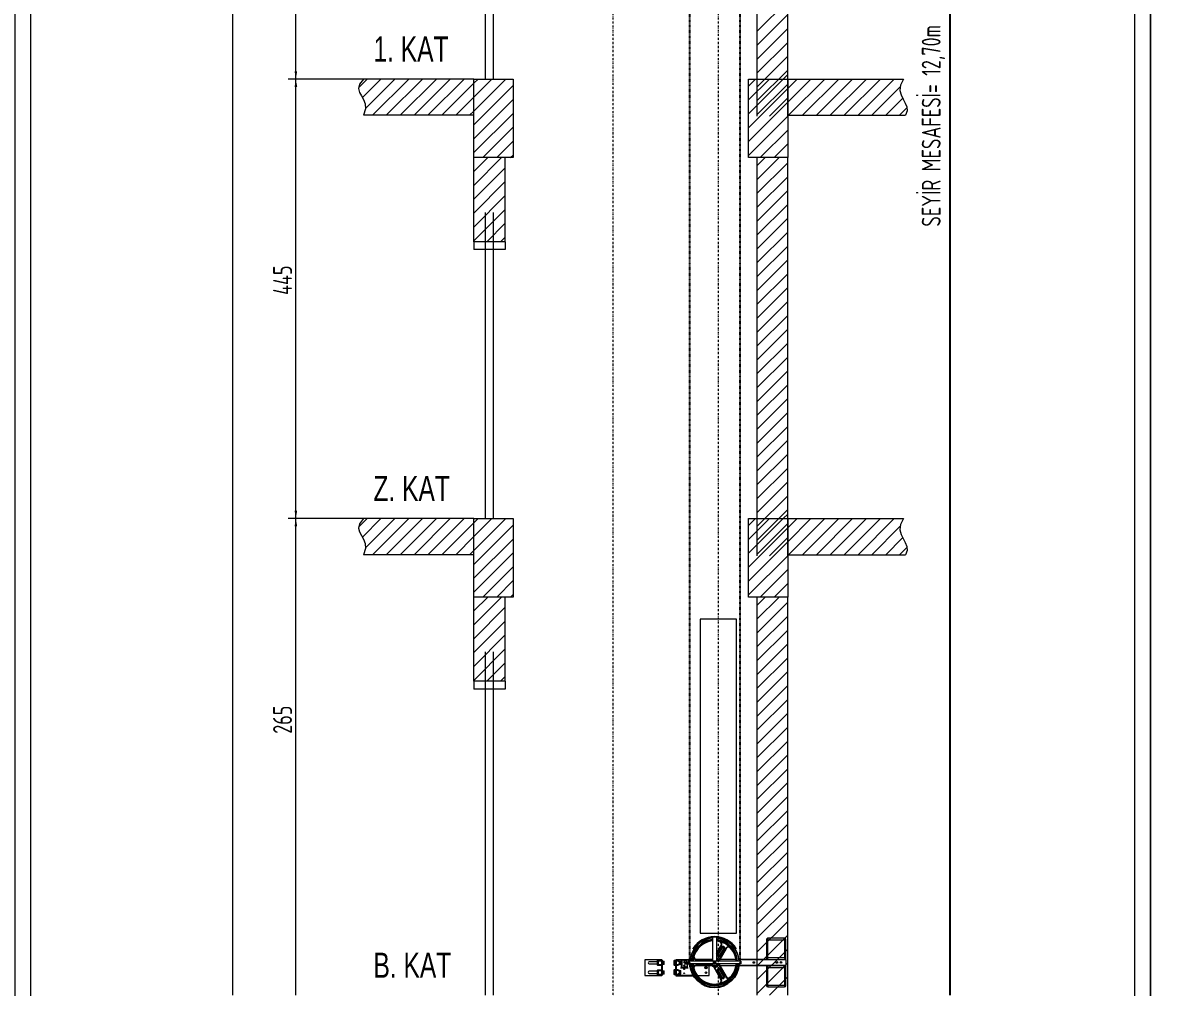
# Model space of a CAD drawing. Extents: x 273215 to 281797, y -454106 to -451256.
# Drawn here: x 279442 to 280166, y -453764 to -453150 of the extents above; entities that cross this region are included whole.
import ezdxf

# ---------------------------------------------------------------- set-up
doc = ezdxf.new("R2010")
doc.units = 0
doc.header["$MEASUREMENT"] = 0
doc.linetypes.add('CENTERX2', pattern=[20.32, 12.7, -2.54, 2.54, -2.54])
doc.linetypes.add('DASHDOT2', pattern=[0.5, 0.25, -0.125, 0, -0.125])
doc.layers.get('0').update_dxf_attribs({"linetype": 'CONTINUOUS'})
for name, color, linetype, lineweight in [('kaçış', 240, 'CONTINUOUS', 35), ('MİMARİKAPPEN', 4, 'CONTINUOUS', 20), ('MİMARİKOLON', 7, 'CONTINUOUS', 50)]:
    doc.layers.add(name, color=color, linetype=linetype, lineweight=lineweight)
for name, color, linetype in [('Kolon', 7, 'CONTINUOUS'), ('YAZI', 7, 'CONTINUOUS'), ('YAZI1', 240, 'CONTINUOUS'), ('ıvır zıvır', 225, 'CONTINUOUS')]:
    doc.layers.add(name, color=color, linetype=linetype)
doc.styles.add('engiasn', font='isocpeur.ttf', dxfattribs={"width": 0.7, "height": 12})
doc.styles.add('STYLE4', font='arial.ttf')

msp = doc.modelspace()

# ---------------------------------------------------------------- linework, layer by layer
at = {"color": 4, "linetype": 'DASHDOT2'}
for p, q in [((279867.38, -453748.39), (279867.38, -452336.49)), ((279899.38, -453748.39), (279899.38, -452336.49))]:
    msp.add_line(p, q, dxfattribs=at)
msp.add_line((280033.01, -452601.87), (280033.01, -453769.25))
at = {"color": 4, "linetype": 'Continuous', "lineweight": 9}
for p, q in [((279884.35, -453732.09), (279881.85, -453732.09)), ((279881.85, -453732.09), (279881.85, -453732.29)), ((279884.35, -453732.29), (279881.85, -453732.29)), ((279881.85, -453732.29), (279881.85, -453747.49)), ((279884.35, -453732.09), (279884.35, -453732.29)), ((279884.35, -453732.29), (279884.35, -453747.49)), ((279916.1, -453733.99), (279917.1, -453733.99)), ((279916.1, -453733.99), (279916.1, -453745.49)), ((279927.6, -453732.99), (279917.1, -453732.99)), ((279917.1, -453732.99), (279917.1, -453733.99)), ((279917.1, -453733.99), (279927.6, -453733.99)), ((279917.1, -453745.49), (279917.1, -453733.99)), ((279927.6, -453732.99), (279927.6, -453733.99)), ((279928.6, -453733.99), (279927.6, -453733.99)), ((279927.6, -453733.99), (279927.6, -453745.49)), ((279928.6, -453746.49), (279928.6, -453733.99)), ((279869.51, -453739.58), (279869.28, -453739.43)), ((279869.59, -453739.63), (279869.55, -453739.61)), ((279884.35, -453742.46), (279887.18, -453737.61)), ((279887.44, -453737.76), (279884.35, -453743.06)), ((279884.93, -453742.86), (279887.35, -453738.71)), ((279887.87, -453739.01), (279885.45, -453743.16)), ((279885.83, -453746.88), (279890.2, -453739.37)), ((279890.46, -453739.52), (279885.85, -453747.45)), ((279886.49, -453743.76), (279888.9, -453739.61)), ((279889.42, -453739.92), (279887.01, -453744.07)), ((279896.66, -453739.61), (279896.62, -453739.63)), ((279896.93, -453739.43), (279896.7, -453739.58)), ((279849.4, -453746.64), (279838.6, -453746.64)), ((279838.6, -453746.64), (279838.6, -453756.64)), ((279846.1, -453747.94), (279841.5, -453747.94)), ((279841.5, -453749.34), (279846.1, -453749.34)), ((279846.45, -453747.14), (279846.45, -453750.14)), ((279846.45, -453747.14), (279846.75, -453747.14)), ((279846.75, -453750.14), (279846.45, -453750.14)), ((279846.75, -453747.14), (279846.75, -453750.14)), ((279849.15, -453747.14), (279846.75, -453747.14)), ((279846.75, -453750.14), (279849.15, -453750.14)), ((279847.15, -453747.54), (279847.15, -453749.74)), ((279849.11, -453747.54), (279847.15, -453747.54)), ((279847.15, -453749.74), (279849.11, -453749.74)), ((279849.25, -453747.58), (279849.11, -453747.54)), ((279849.11, -453749.74), (279849.25, -453749.7)), ((279849.25, -453747.16), (279849.15, -453747.14)), ((279849.15, -453750.14), (279849.25, -453750.11)), ((279849.25, -453747.16), (279850.75, -453747.54)), ((279849.25, -453747.58), (279849.25, -453747.16)), ((279849.25, -453747.58), (279850.14, -453747.8)), ((279850.14, -453749.48), (279849.25, -453749.7)), ((279849.25, -453750.11), (279849.25, -453749.7)), ((279850.75, -453749.74), (279849.25, -453750.11)), ((279850.14, -453749.48), (279850.14, -453747.8)), ((279850.75, -453747.54), (279850.75, -453749.74)), ((279850.75, -453747.54), (279850.78, -453747.54)), ((279850.78, -453749.73), (279850.75, -453749.74)), ((279857.1, -453747.14), (279857.1, -453750.14)), ((279857.1, -453747.14), (279857.4, -453747.14)), ((279857.4, -453750.14), (279857.1, -453750.14)), ((279857.4, -453747.14), (279857.4, -453750.14)), ((279859.8, -453747.14), (279857.4, -453747.14)), ((279857.4, -453750.14), (279859.8, -453750.14)), ((279857.8, -453747.54), (279857.8, -453749.74)), ((279859.76, -453747.54), (279857.8, -453747.54)), ((279857.8, -453749.74), (279859.76, -453749.74)), ((279866.95, -453746.64), (279858.4, -453746.64)), ((279859.9, -453747.58), (279859.76, -453747.54)), ((279859.76, -453749.74), (279859.9, -453749.7)), ((279859.9, -453747.16), (279859.8, -453747.14)), ((279859.8, -453750.14), (279859.9, -453750.11)), ((279859.9, -453747.58), (279859.9, -453747.16)), ((279859.9, -453747.16), (279861.4, -453747.54)), ((279859.9, -453747.58), (279860.79, -453747.8)), ((279860.79, -453749.48), (279859.9, -453749.7)), ((279859.9, -453750.11), (279859.9, -453749.7)), ((279861.4, -453749.74), (279859.9, -453750.11)), ((279860.79, -453749.48), (279860.79, -453747.8)), ((279861.4, -453747.54), (279861.4, -453749.74)), ((279861.4, -453747.54), (279861.6, -453747.59)), ((279861.6, -453749.69), (279861.4, -453749.74)), ((279861.6, -453749.69), (279861.6, -453747.59)), ((279862.18, -453746.86), (279861.98, -453746.86)), ((279861.98, -453751.76), (279861.98, -453746.86)), ((279862.18, -453751.76), (279861.98, -453751.76)), ((279862.18, -453746.66), (279862.18, -453746.86)), ((279864.18, -453746.66), (279862.18, -453746.66)), ((279864.18, -453746.86), (279862.18, -453746.86)), ((279862.18, -453746.86), (279862.18, -453751.76)), ((279864.18, -453751.76), (279862.18, -453751.76)), ((279862.18, -453751.76), (279862.18, -453751.96)), ((279864.18, -453751.96), (279862.18, -453751.96)), ((279863.53, -453747.64), (279863.3, -453747.97)), ((279863.3, -453747.97), (279863.47, -453748.34)), ((279863.39, -453750.35), (279863.33, -453750.75)), ((279863.33, -453750.75), (279863.64, -453751.01)), ((279863.77, -453750.21), (279863.39, -453750.35)), ((279863.47, -453748.34), (279863.88, -453748.37)), ((279863.93, -453747.68), (279863.53, -453747.64)), ((279863.64, -453751.01), (279864.02, -453750.86)), ((279864.08, -453750.46), (279863.77, -453750.21)), ((279863.88, -453748.37), (279864.11, -453748.04)), ((279864.11, -453748.04), (279863.93, -453747.68)), ((279863.97, -453748.23), (279864.18, -453748.23)), ((279864.18, -453750.38), (279863.98, -453750.38)), ((279864.18, -453747.78), (279863.99, -453747.78)), ((279864.02, -453750.86), (279864.08, -453750.46)), ((279864.02, -453750.83), (279864.18, -453750.83)), ((279864.18, -453746.66), (279864.18, -453746.86)), ((279865.08, -453746.81), (279864.18, -453746.81)), ((279864.18, -453746.86), (279864.18, -453747.78)), ((279865.08, -453746.86), (279864.18, -453746.86)), ((279864.18, -453748.23), (279864.18, -453750.38)), ((279864.18, -453750.83), (279864.18, -453751.76)), ((279864.18, -453751.76), (279864.18, -453751.96)), ((279865.55, -453751.76), (279864.18, -453751.76)), ((279865.38, -453751.81), (279864.18, -453751.81)), ((279865.08, -453746.81), (279865.08, -453746.86)), ((279865.08, -453746.86), (279865.08, -453749.31)), ((279865.38, -453749.31), (279865.08, -453749.31)), ((279865.62, -453749.42), (279865.67, -453748.52)), ((279865.62, -453749.42), (279865.62, -453749.42)), ((279865.62, -453749.42), (279865.72, -453749.42)), ((279865.67, -453748.52), (279865.71, -453747.92)), ((279865.67, -453748.52), (279865.77, -453748.53)), ((279865.72, -453749.42), (279865.68, -453750.07)), ((279865.68, -453749.95), (279865.76, -453749.45)), ((279865.86, -453749.46), (279865.68, -453750.61)), ((279865.68, -453749.61), (279865.68, -453751.51)), ((279865.71, -453747.92), (279866.35, -453747.96)), ((279865.77, -453748.53), (279865.72, -453749.42)), ((279865.76, -453749.45), (279865.9, -453748.56)), ((279865.76, -453749.45), (279865.86, -453749.46)), ((279865.77, -453748.53), (279866.35, -453748.56)), ((279866, -453748.57), (279865.86, -453749.46)), ((279865.9, -453748.56), (279865.99, -453747.97)), ((279865.9, -453748.56), (279866, -453748.57)), ((279865.99, -453747.97), (279866.35, -453748.02)), ((279866, -453748.57), (279866.35, -453748.63)), ((279866.35, -453747.49), (279866.35, -453749.29)), ((279866.85, -453747.49), (279866.35, -453747.49)), ((279866.85, -453749.29), (279866.35, -453749.29)), ((279866.85, -453747.49), (279866.85, -453749.29)), ((279899.35, -453747.49), (279866.85, -453747.49)), ((279899.35, -453749.29), (279866.85, -453749.29)), ((279871.03, -453750.39), (279881.42, -453750.39)), ((279881.42, -453746.39), (279871.29, -453746.39)), ((279871.74, -453749.95), (279880.42, -453749.98)), ((279880.91, -453750.28), (279871.74, -453750.25)), ((279871.75, -453746.45), (279880.92, -453746.48)), ((279880.43, -453746.78), (279871.75, -453746.75)), ((279877.4, -453749.57), (279872.6, -453749.55)), ((279872.61, -453747.15), (279877.41, -453747.17)), ((279877.6, -453751.17), (279877.2, -453751.41)), ((279877.2, -453751.41), (279877.2, -453751.87)), ((279877.6, -453752.1), (279877.2, -453751.87)), ((279877.6, -453751.17), (279878.01, -453751.41)), ((279878.01, -453751.87), (279877.6, -453752.1)), ((279878.01, -453751.87), (279878.01, -453751.41)), ((279879.6, -453756.64), (279879.6, -453750.39)), ((279881.36, -453750.34), (279881.38, -453750.35)), ((279881.39, -453746.41), (279881.37, -453746.42)), ((279881.85, -453749.29), (279881.85, -453750.34)), ((279884.35, -453750.34), (279881.85, -453750.34)), ((279881.85, -453750.34), (279881.85, -453750.39)), ((279884.35, -453750.39), (279881.85, -453750.39)), ((279882.25, -453750.86), (279882.27, -453750.87)), ((279887.1, -453759.19), (279882.54, -453751.23)), ((279883.05, -453751.5), (279887.36, -453759.04)), ((279884.35, -453749.29), (279884.35, -453750.34)), ((279884.35, -453750.34), (279884.35, -453750.39)), ((279885.79, -453747.42), (279885.77, -453747.49)), ((279890.14, -453757.45), (279885.82, -453749.91)), ((279885.84, -453749.34), (279890.4, -453757.3)), ((279886.44, -453750.39), (279896.71, -453750.39)), ((279896.71, -453746.39), (279886.47, -453746.39)), ((279928.4, -453750.29), (279898.52, -453750.29)), ((279916.1, -453746.39), (279898.73, -453746.39)), ((279898.73, -453750.39), (279916.1, -453750.39)), ((279898.79, -453746.49), (279917.1, -453746.49)), ((279899.35, -453747.49), (279899.35, -453749.29)), ((279899.85, -453747.49), (279899.35, -453747.49)), ((279899.85, -453749.29), (279899.35, -453749.29)), ((279899.85, -453747.49), (279899.85, -453749.29)), ((279917.1, -453745.49), (279916.1, -453745.49)), ((279916.1, -453745.49), (279916.1, -453746.49)), ((279916.1, -453750.29), (279916.1, -453751.49)), ((279916.1, -453751.49), (279917.1, -453751.49)), ((279916.1, -453751.49), (279916.1, -453762.99)), ((279927.6, -453745.49), (279917.1, -453745.49)), ((279917.1, -453746.49), (279917.1, -453745.49)), ((279917.1, -453746.49), (279928.6, -453746.49)), ((279917.1, -453750.49), (279917.1, -453751.49)), ((279928.6, -453750.49), (279917.1, -453750.49)), ((279917.1, -453762.99), (279917.1, -453751.49)), ((279917.1, -453751.49), (279927.6, -453751.49)), ((279928.6, -453746.49), (279927.6, -453745.49)), ((279928.6, -453750.49), (279927.6, -453751.49)), ((279927.6, -453751.49), (279927.6, -453762.99)), ((279928.6, -453746.69), (279928.6, -453746.49)), ((279928.6, -453746.69), (279928.6, -453750.09)), ((279928.6, -453750.49), (279928.6, -453750.09)), ((279928.6, -453762.99), (279928.6, -453750.49)), ((279838.6, -453756.64), (279849.4, -453756.64)), ((279846.1, -453753.94), (279841.5, -453753.94)), ((279841.5, -453755.34), (279846.1, -453755.34)), ((279846.45, -453753.3), (279846.45, -453756.3)), ((279846.45, -453753.3), (279846.75, -453753.3)), ((279846.75, -453756.3), (279846.45, -453756.3)), ((279846.75, -453753.3), (279846.75, -453756.3)), ((279849.15, -453753.3), (279846.75, -453753.3)), ((279846.75, -453756.3), (279849.15, -453756.3)), ((279847.15, -453753.7), (279847.15, -453755.9)), ((279849.11, -453753.7), (279847.15, -453753.7)), ((279847.15, -453755.9), (279849.11, -453755.9)), ((279849.25, -453753.74), (279849.11, -453753.7)), ((279849.11, -453755.9), (279849.25, -453755.87)), ((279849.25, -453753.33), (279849.15, -453753.3)), ((279849.15, -453756.3), (279849.25, -453756.28)), ((279849.25, -453753.74), (279849.25, -453753.33)), ((279849.25, -453753.33), (279850.75, -453753.7)), ((279849.25, -453753.74), (279850.14, -453753.96)), ((279850.14, -453755.64), (279849.25, -453755.87)), ((279849.25, -453756.28), (279849.25, -453755.87)), ((279850.75, -453755.9), (279849.25, -453756.28)), ((279850.14, -453755.64), (279850.14, -453753.96)), ((279850.75, -453753.7), (279850.75, -453755.9)), ((279850.75, -453753.7), (279850.78, -453753.71)), ((279850.78, -453755.9), (279850.75, -453755.9)), ((279857.1, -453753.14), (279857.1, -453756.14)), ((279857.1, -453753.14), (279857.4, -453753.14)), ((279857.4, -453756.14), (279857.1, -453756.14)), ((279857.4, -453753.14), (279857.4, -453756.14)), ((279859.8, -453753.14), (279857.4, -453753.14)), ((279857.4, -453756.14), (279859.8, -453756.14)), ((279857.8, -453753.54), (279857.8, -453755.74)), ((279859.76, -453753.54), (279857.8, -453753.54)), ((279857.8, -453755.74), (279859.76, -453755.74)), ((279859.9, -453753.58), (279859.76, -453753.54)), ((279859.76, -453755.74), (279859.9, -453755.7)), ((279859.9, -453753.16), (279859.8, -453753.14)), ((279859.8, -453756.14), (279859.9, -453756.11)), ((279859.9, -453753.58), (279859.9, -453753.16)), ((279859.9, -453753.16), (279861.4, -453753.54)), ((279859.9, -453753.58), (279860.79, -453753.8)), ((279860.79, -453755.48), (279859.9, -453755.7)), ((279859.9, -453756.11), (279859.9, -453755.7)), ((279861.4, -453755.74), (279859.9, -453756.11)), ((279860.79, -453755.48), (279860.79, -453753.8)), ((279861.4, -453753.54), (279861.4, -453755.74)), ((279861.4, -453753.54), (279861.6, -453753.59)), ((279861.6, -453755.69), (279861.4, -453755.74)), ((279861.6, -453755.69), (279861.6, -453753.59)), ((279872.1, -453756.64), (279879.6, -453756.64)), ((279887.28, -453758.1), (279884.9, -453753.93)), ((279885.42, -453753.63), (279887.8, -453757.8)), ((279888.84, -453757.2), (279886.46, -453753.04)), ((279886.98, -453752.74), (279889.36, -453756.9)), ((279916.1, -453762.99), (279917.1, -453762.99)), ((279917.1, -453762.99), (279917.1, -453763.99)), ((279927.6, -453762.99), (279917.1, -453762.99)), ((279917.1, -453763.99), (279927.6, -453763.99)), ((279927.6, -453762.99), (279928.6, -453762.99)), ((279927.6, -453762.99), (279927.6, -453763.99))]:
    msp.add_line(p, q, dxfattribs=at)
at = {"color": 4, "linetype": 'ByBlock'}
for p, q in [((279849.4, -453746.64), (279849.4, -453756.64)), ((279858.4, -453746.64), (279858.4, -453756.64)), ((279858.4, -453756.64), (279869.69, -453756.64))]:
    msp.add_line(p, q, dxfattribs=at)
at = {"color": 4, "linetype": 'CENTERX2', "lineweight": 9}
for p, q in [((279866.25, -453746.86), (279861.48, -453746.86)), ((279861.48, -453751.76), (279866.25, -453751.76)), ((279883.1, -453764.14), (279885.43, -453764.14))]:
    msp.add_line(p, q, dxfattribs=at)
at = {"color": 4, "linetype": 'Continuous', "lineweight": 9, "flags": 128}
for points in [[(279887.25, -453735.38), (279887.26, -453735.37), (279887.26, -453735.35), (279887.27, -453735.33), (279887.27, -453735.32), (279887.28, -453735.3), (279887.28, -453735.3), (279887.28, -453735.29), (279887.28, -453735.29)], [(279885.45, -453743.16), (279885.44, -453743.15), (279885.41, -453743.14), (279885.37, -453743.11), (279885.3, -453743.07), (279885.22, -453743.03), (279885.13, -453742.97), (279885.04, -453742.92), (279884.93, -453742.86)], [(279886.49, -453743.76), (279886.5, -453743.77), (279886.53, -453743.79), (279886.58, -453743.81), (279886.64, -453743.85), (279886.72, -453743.9), (279886.81, -453743.95), (279886.91, -453744.01), (279887.01, -453744.07)], [(279887.44, -453737.76), (279887.39, -453737.73), (279887.34, -453737.7), (279887.29, -453737.68), (279887.25, -453737.66), (279887.22, -453737.64), (279887.2, -453737.62), (279887.18, -453737.61), (279887.18, -453737.61)], [(279887.35, -453738.71), (279887.45, -453738.77), (279887.55, -453738.82), (279887.64, -453738.88), (279887.72, -453738.92), (279887.78, -453738.96), (279887.83, -453738.99), (279887.86, -453739.01), (279887.87, -453739.01)], [(279889.42, -453739.92), (279889.32, -453739.86), (279889.22, -453739.8), (279889.13, -453739.75), (279889.06, -453739.7), (279888.99, -453739.67), (279888.94, -453739.64), (279888.91, -453739.62), (279888.9, -453739.61)], [(279890.2, -453739.37), (279890.25, -453739.4), (279890.3, -453739.43), (279890.35, -453739.46), (279890.39, -453739.48), (279890.42, -453739.5), (279890.44, -453739.51), (279890.46, -453739.52), (279890.46, -453739.52)], [(279892.36, -453738.36), (279892.37, -453738.34), (279892.39, -453738.33), (279892.4, -453738.32), (279892.41, -453738.3), (279892.42, -453738.3), (279892.42, -453738.29), (279892.43, -453738.28), (279892.43, -453738.28)], [(279866.35, -453748.78), (279866.27, -453748.72), (279866.19, -453748.6)], [(279869.67, -453751.32), (279869.67, -453751.32), (279869.68, -453751.32), (279869.69, -453751.31), (279869.7, -453751.31), (279869.71, -453751.31), (279869.73, -453751.31), (279869.75, -453751.3), (279869.77, -453751.3)], [(279869.79, -453745.39), (279869.77, -453745.38), (279869.75, -453745.38), (279869.73, -453745.37), (279869.72, -453745.37), (279869.71, -453745.37), (279869.7, -453745.37), (279869.69, -453745.37), (279869.69, -453745.36)], [(279871.74, -453749.95), (279871.74, -453750.01), (279871.74, -453750.06), (279871.74, -453750.12), (279871.74, -453750.16), (279871.74, -453750.2), (279871.74, -453750.23), (279871.74, -453750.24), (279871.74, -453750.25)], [(279871.75, -453746.75), (279871.75, -453746.69), (279871.75, -453746.63), (279871.75, -453746.58), (279871.75, -453746.54), (279871.75, -453746.5), (279871.75, -453746.47), (279871.75, -453746.45), (279871.75, -453746.45)], [(279872.6, -453749.55), (279872.6, -453749.43), (279872.6, -453749.32), (279872.6, -453749.29)], [(279872.61, -453747.15), (279872.61, -453747.27), (279872.61, -453747.38), (279872.61, -453747.48), (279872.61, -453747.49)], [(279877.4, -453749.29), (279877.4, -453749.34), (279877.4, -453749.45), (279877.4, -453749.57)], [(279877.41, -453747.49), (279877.41, -453747.4), (279877.41, -453747.29), (279877.41, -453747.17)], [(279880.85, -453749.72), (279880.85, -453749.73), (279880.82, -453749.74), (279880.78, -453749.77), (279880.73, -453749.8), (279880.66, -453749.84), (279880.59, -453749.88), (279880.51, -453749.93), (279880.42, -453749.98)], [(279880.86, -453747.04), (279880.85, -453747.03), (279880.83, -453747.02), (279880.79, -453746.99), (279880.74, -453746.96), (279880.67, -453746.92), (279880.6, -453746.88), (279880.52, -453746.83), (279880.43, -453746.78)], [(279880.91, -453750.21), (279880.91, -453750.23), (279880.91, -453750.24), (279880.91, -453750.25), (279880.91, -453750.26), (279880.91, -453750.27), (279880.91, -453750.28), (279880.91, -453750.28), (279880.91, -453750.28)], [(279880.92, -453746.55), (279880.92, -453746.53), (279880.92, -453746.52), (279880.92, -453746.51), (279880.92, -453746.5), (279880.92, -453746.49), (279880.92, -453746.48), (279880.92, -453746.48), (279880.92, -453746.48)], [(279881.91, -453750.39), (279881.91, -453750.4), (279881.89, -453750.43), (279881.87, -453750.46), (279881.85, -453750.48), (279881.84, -453750.51), (279881.83, -453750.52), (279881.83, -453750.53), (279881.82, -453750.53)], [(279881.84, -453746.23), (279881.84, -453746.24), (279881.85, -453746.25), (279881.85, -453746.26)], [(279881.97, -453750.39), (279881.95, -453750.42), (279881.93, -453750.46), (279881.91, -453750.49), (279881.9, -453750.51), (279881.89, -453750.53), (279881.88, -453750.55), (279881.87, -453750.56), (279881.87, -453750.56)], [(279882.6, -453751.2), (279882.59, -453751.21), (279882.58, -453751.21), (279882.57, -453751.22), (279882.56, -453751.22), (279882.55, -453751.23), (279882.55, -453751.23), (279882.55, -453751.23), (279882.54, -453751.23)], [(279883.06, -453751), (279883.05, -453751.01), (279883.05, -453751.04), (279883.05, -453751.09), (279883.05, -453751.15), (279883.05, -453751.23), (279883.05, -453751.31), (279883.05, -453751.41), (279883.05, -453751.5)], [(279885.39, -453749.67), (279885.39, -453749.67), (279885.42, -453749.69), (279885.46, -453749.71), (279885.51, -453749.74), (279885.58, -453749.78), (279885.66, -453749.82), (279885.74, -453749.87), (279885.82, -453749.91)], [(279885.4, -453747.12), (279885.4, -453747.12), (279885.43, -453747.1), (279885.47, -453747.08), (279885.52, -453747.05), (279885.59, -453747.01), (279885.67, -453746.97), (279885.75, -453746.93), (279885.83, -453746.88)], [(279885.71, -453747.49), (279885.75, -453747.45), (279885.79, -453747.42)], [(279885.78, -453749.38), (279885.8, -453749.37), (279885.81, -453749.36), (279885.82, -453749.36), (279885.83, -453749.35), (279885.83, -453749.35), (279885.84, -453749.35), (279885.84, -453749.35), (279885.84, -453749.34)], [(279885.79, -453747.42), (279885.8, -453747.42), (279885.81, -453747.43), (279885.82, -453747.44), (279885.83, -453747.44), (279885.84, -453747.45), (279885.84, -453747.45), (279885.85, -453747.45), (279885.85, -453747.45)], [(279885.81, -453749.29), (279885.82, -453749.31), (279885.84, -453749.34)], [(279885.85, -453747.45), (279885.83, -453747.48), (279885.83, -453747.49)], [(279885.42, -453753.63), (279885.41, -453753.64), (279885.38, -453753.66), (279885.33, -453753.68), (279885.26, -453753.72), (279885.19, -453753.76), (279885.1, -453753.82), (279885, -453753.87), (279884.9, -453753.93)], [(279886.46, -453753.04), (279886.47, -453753.03), (279886.5, -453753.01), (279886.55, -453752.99), (279886.61, -453752.95), (279886.69, -453752.9), (279886.78, -453752.85), (279886.88, -453752.8), (279886.98, -453752.74)], [(279887.36, -453759.04), (279887.31, -453759.07), (279887.26, -453759.1), (279887.22, -453759.13), (279887.18, -453759.15), (279887.15, -453759.17), (279887.12, -453759.18), (279887.11, -453759.19), (279887.1, -453759.19)], [(279887.28, -453758.1), (279887.38, -453758.04), (279887.48, -453757.98), (279887.57, -453757.93), (279887.65, -453757.88), (279887.71, -453757.85), (279887.76, -453757.82), (279887.79, -453757.8), (279887.8, -453757.8)], [(279889.36, -453756.9), (279889.26, -453756.96), (279889.16, -453757.02), (279889.07, -453757.07), (279889, -453757.11), (279888.93, -453757.15), (279888.88, -453757.18), (279888.85, -453757.2), (279888.84, -453757.2)], [(279890.14, -453757.45), (279890.19, -453757.42), (279890.24, -453757.4), (279890.28, -453757.37), (279890.32, -453757.35), (279890.36, -453757.33), (279890.38, -453757.32), (279890.4, -453757.31), (279890.4, -453757.3)], [(279892.36, -453758.56), (279892.36, -453758.56), (279892.35, -453758.55), (279892.35, -453758.54), (279892.34, -453758.54), (279892.33, -453758.52), (279892.32, -453758.51), (279892.3, -453758.5), (279892.29, -453758.48)], [(279887.16, -453761.42), (279887.17, -453761.44), (279887.17, -453761.46), (279887.18, -453761.47), (279887.18, -453761.49), (279887.19, -453761.5), (279887.19, -453761.51), (279887.19, -453761.51), (279887.19, -453761.52)]]:
    msp.add_lwpolyline(points, dxfattribs=at)
at = {"color": 4, "linetype": 'Continuous', "lineweight": 9}
for centre, radius in [((279865.38, -453750.91), 0.125), ((279877.6, -453751.64), 0.8), ((279877.6, -453751.64), 0.7), ((279883.1, -453748.39), 0.5), ((279883.1, -453748.39), 0.4), ((279908.1, -453748.39), 0.5), ((279922.8, -453748.39), 0.525), ((279925.45, -453748.39), 0.525), ((279863.7, -453752.67), 0.2), ((279863.7, -453755.27), 0.2), ((279877.6, -453754.89), 0.5)]:
    msp.add_circle(centre, radius, dxfattribs=at)
for centre, radius, start, end in [((279883.1, -453748.39), 15.75, 94.55207, 176.72417), ((279883.1, -453748.39), 15.6, 94.59594, 176.69264), ((279883.1, -453748.39), 14.7, 94.87798, 176.4899), ((279883.1, -453748.39), 14.6, 94.91147, 176.46583), ((279883.1, -453748.39), 14.5, 94.94543, 176.44142), ((279883.1, -453748.39), 16.5, 32.93934, 147.06063), ((279883.1, -453748.39), 16.48, 32.93928, 147.06072), ((279883.1, -453748.39), 13.85, 95.17815, 176.27418), ((279883.1, -453748.39), 16.2, 94.42537, 147.06161), ((279883.1, -453748.39), 16.15, 94.4391, 147.06178), ((279883.1, -453748.39), 16.1, 94.45291, 147.06194), ((279883.1, -453748.39), 16.05, 94.46681, 147.06211), ((279883.1, -453748.39), 13.75, 95.21591, 167.29807), ((279883.1, -453748.39), 16.2, 32.93839, 85.57463), ((279883.1, -453748.39), 16.15, 32.93822, 85.5609), ((279883.1, -453748.39), 16.1, 32.93806, 85.54709), ((279883.1, -453748.39), 16.05, 32.93789, 85.53319), ((279883.1, -453748.39), 15.75, 3.27583, 85.44793), ((279883.1, -453748.39), 15.6, 3.30736, 85.40406), ((279883.1, -453748.39), 14.7, 3.5101, 85.12202), ((279883.1, -453748.39), 14.6, 3.53417, 85.08853), ((279883.1, -453748.39), 14.5, 3.55858, 85.05457), ((279883.1, -453748.39), 13.85, 3.72582, 84.82185), ((279883.1, -453748.39), 13.75, 72.30509, 84.78409), ((279885.62, -453736.71), 1.8, 329.80158, 77.83812), ((279883.1, -453748.39), 13.65, 47.29807, 72.30509), ((279885.62, -453736.71), 2.1, 329.80158, 39.02906), ((279883.1, -453748.39), 13.75, 47.29807, 72.30509), ((279917.1, -453733.99), 1, 90, 180), ((279927.6, -453733.99), 1, 0, 90), ((279873.6, -453748.3), 6.9, 146.68138, 161.35484), ((279871.75, -453744.65), 1.8, 161.76505, 269.80158), ((279885.97, -453743.46), 1.2, 149.80158, 329.80158), ((279885.97, -453743.46), 0.6, 149.80158, 329.80158), ((279888.39, -453739.31), 1.2, 329.80158, 149.80158), ((279888.39, -453739.31), 0.6, 329.80158, 149.80158), ((279892.02, -453740.43), 2.1, 80.5741, 149.80158), ((279892.02, -453740.43), 1.8, 41.76505, 149.80158), ((279883.1, -453748.39), 13.75, 3.75295, 47.29807), ((279841.5, -453748.64), 0.7, 90, 270), ((279846.1, -453748.64), 0.7, 60, 90), ((279846.1, -453748.64), 0.7, 270, 300), ((279862.18, -453746.86), 0.2, 90, 180), ((279862.18, -453751.76), 0.2, 180, 270), ((279865.38, -453749.61), 0.3, 0, 90), ((279865.38, -453751.51), 0.3, 303.55731, 0), ((279866.39, -453748.26), 0.5, 218.66149, 266.25053), ((279866.39, -453748.26), 0.5, 93.74947, 139.75034), ((279869.44, -453746.9), 2.5, 161.35484, 193.69085), ((279869.47, -453749.82), 2.5, 167.77952, 200.12888), ((279873.6, -453748.3), 6.9, 200.12888, 212.29335), ((279883.1, -453748.39), 15.6, 183.30736, 356.69264), ((279883.1, -453748.39), 14.7, 183.5101, 356.4899), ((279883.1, -453748.39), 14.6, 183.53417, 356.46583), ((279883.1, -453748.39), 13.85, 183.72582, 356.27418), ((279883.1, -453748.39), 13.75, 167.29807, 176.24705), ((279883.1, -453748.39), 13.75, 183.75295, 192.30509), ((279883.1, -453748.39), 13.65, 167.29807, 176.21951), ((279883.1, -453748.39), 13.65, 183.78049, 192.30509), ((279883.1, -453748.39), 13.75, 192.30509, 287.29807), ((279871.73, -453752.05), 2.1, 89.80158, 159.02906), ((279871.75, -453744.65), 2.1, 200.5741, 269.80158), ((279871.73, -453752.05), 1.8, 89.80158, 197.83812), ((279872.6, -453748.35), 1.2, 89.80158, 133.97039), ((279872.6, -453748.35), 1.2, 231.28817, 269.80158), ((279877.6, -453751.64), 0.401, 120, 180), ((279877.6, -453751.64), 0.401, 180, 240), ((279877.4, -453748.37), 1.2, 269.80158, 309.9639), ((279877.6, -453751.64), 0.401, 60, 120), ((279877.4, -453748.37), 1.2, 47.18489, 89.80158), ((279877.6, -453751.64), 0.401, 0, 60), ((279877.6, -453751.64), 0.401, 300, 0), ((279883.1, -453748.39), 3.12, 148.92009, 163.2192), ((279883.1, -453748.39), 3.12, 196.7808, 210.68307), ((279883.1, -453748.39), 2.62, 131.36562, 159.88746), ((279883.1, -453748.39), 2.62, 200.11254, 228.23755), ((279883.1, -453748.39), 2.42, 132.44824, 158.1415), ((279883.1, -453748.39), 2.42, 201.8585, 227.15492), ((279881.06, -453750.5), 0.322, 51.61091, 118.13902), ((279880.9, -453752.08), 1.8, 79.81016, 89.80158), ((279880.93, -453744.68), 1.8, 269.80158, 279.79301), ((279881.07, -453746.27), 0.322, 241.46408, 307.99217), ((279880.9, -453752.08), 1.8, 59.17043, 75.17864), ((279880.93, -453744.68), 1.8, 284.42453, 300.43274), ((279883.1, -453748.39), 2.62, 228.69966, 250.9035), ((279883.1, -453748.39), 2.62, 118.52816, 130.9035), ((279880.9, -453752.08), 2, 61.52045, 73.7434), ((279880.93, -453744.68), 2, 285.85977, 297.64759), ((279883.1, -453748.39), 2.5, 239.17043, 240.43274), ((279883.1, -453748.39), 2.5, 120, 120.43274), ((279880.98, -453752.13), 1.8, 44.42453, 60.43274), ((279880.98, -453752.13), 2, 45.85977, 60.43274), ((279883.1, -453748.39), 2.62, 251.36562, 339.88746), ((279883.1, -453748.39), 0.8, 141.46701, 201.46701), ((279883.1, -453748.39), 0.8, 201.46701, 261.46701), ((279880.98, -453752.13), 1.8, 29.80158, 39.79301), ((279883.1, -453748.39), 2.42, 252.44824, 338.1415), ((279882.28, -453751.21), 0.322, 1.46373, 67.99251), ((279883.1, -453748.39), 0.8, 81.46701, 141.46701), ((279883.1, -453748.39), 0.8, 261.46701, 321.46701), ((279883.1, -453748.39), 3.12, 268.92009, 330.68307), ((279883.1, -453748.39), 0.8, 21.46701, 81.46701), ((279883.1, -453748.39), 0.8, 321.46701, 21.46701), ((279883.1, -453748.39), 3.12, 28.92009, 66.36007), ((279883.1, -453748.39), 2.62, 20.11254, 61.47184), ((279883.1, -453748.39), 2.42, 21.8585, 58.86174), ((279886.08, -453748.99), 0.485, 217.33665, 232.55871), ((279883.1, -453748.39), 13.75, 312.30509, 356.24705), ((279917.1, -453745.49), 1, 180, 270), ((279917.1, -453751.49), 1, 90, 180), ((279928.4, -453746.69), 0.2, 0, 90), ((279928.4, -453750.09), 0.2, 270, 0), ((279841.5, -453754.64), 0.7, 90, 270), ((279846.1, -453754.64), 0.7, 60, 90), ((279846.1, -453754.64), 0.7, 270, 300), ((279877.6, -453751.64), 0.401, 240, 300), ((279885.94, -453753.33), 1.2, 29.80158, 209.80158), ((279885.94, -453753.33), 0.6, 29.80158, 209.80158), ((279885.54, -453760.09), 1.8, 281.76505, 29.80158), ((279883.1, -453748.39), 13.65, 287.29807, 312.30509), ((279885.54, -453760.09), 2.1, 320.5741, 29.80158), ((279883.1, -453748.39), 13.75, 287.29807, 312.30509), ((279888.32, -453757.5), 1.2, 209.80158, 29.80158), ((279888.32, -453757.5), 0.6, 209.80158, 29.80158), ((279891.96, -453756.41), 2.1, 209.80158, 279.02906), ((279891.96, -453756.41), 1.8, 209.80158, 317.83812), ((279917.1, -453762.99), 1, 180, 270), ((279927.6, -453762.99), 1, 270, 0)]:
    msp.add_arc(centre, radius, start, end, dxfattribs=at)
at = {"color": 4, "linetype": 'Continuous'}
msp.add_arc((279883.1, -453748.39), 15.75, 183.27583, 356.72417, dxfattribs=at)
at = {"color": 4, "linetype": 'ByBlock'}
msp.add_arc((279883.1, -453748.39), 14.5, 183.55858, 356.44142, dxfattribs=at)
at = {"color": 4, "linetype": 'Continuous', "lineweight": 9}
for points, knots in [([(279887.25, -453735.38), (279887.16, -453735.34), (279886.98, -453735.26), (279886.68, -453735.14), (279886.35, -453735.03), (279886.12, -453734.97), (279886, -453734.95), (279886, -453734.95)], [0, 0, 0, 0, 0.2202027, 0.4443302, 0.7202495, 0.9979081, 1, 1, 1, 1]), ([(279869.28, -453739.43), (279869.26, -453739.42), (279869.25, -453739.41), (279869.26, -453739.42), (279869.26, -453739.42)], [0, 0, 0, 0, 0.910427, 1, 1, 1, 1]), ([(279869.55, -453739.61), (279869.55, -453739.61), (279869.54, -453739.6), (279869.53, -453739.59), (279869.52, -453739.59), (279869.51, -453739.58), (279869.51, -453739.58), (279869.51, -453739.58), (279869.51, -453739.58)], [0, 0, 0, 0, 0.0738976, 0.2885348, 0.503182, 0.7178357, 0.932479, 1, 1, 1, 1]), ([(279869.63, -453739.66), (279869.63, -453739.66), (279869.63, -453739.66), (279869.63, -453739.66), (279869.61, -453739.65), (279869.6, -453739.64), (279869.6, -453739.64), (279869.59, -453739.63)], [0, 0, 0, 0, 0.214437, 0.429134, 0.643829, 0.858507, 1, 1, 1, 1]), ([(279870.04, -453744.09), (279870.04, -453744.09), (279870.01, -453744.2), (279869.94, -453744.43), (279869.87, -453744.77), (279869.82, -453745.08), (279869.8, -453745.29), (279869.79, -453745.39)], [0, 0, 0, 0, 0.002092, 0.2781, 0.555671, 0.776405, 1, 1, 1, 1]), ([(279893.36, -453739.23), (279893.36, -453739.23), (279893.28, -453739.14), (279893.11, -453738.97), (279892.86, -453738.74), (279892.61, -453738.54), (279892.44, -453738.42), (279892.36, -453738.36)], [0, 0, 0, 0, 0.002091, 0.278099, 0.55567, 0.776404, 1, 1, 1, 1]), ([(279896.62, -453739.63), (279896.61, -453739.64), (279896.61, -453739.64), (279896.6, -453739.65), (279896.59, -453739.65), (279896.58, -453739.66), (279896.57, -453739.66), (279896.57, -453739.66), (279896.57, -453739.66)], [0, 0, 0, 0, 0.077644, 0.292313, 0.50694, 0.721578, 0.936231, 1, 1, 1, 1]), ([(279896.7, -453739.58), (279896.7, -453739.58), (279896.7, -453739.58), (279896.69, -453739.59), (279896.68, -453739.59), (279896.67, -453739.6), (279896.66, -453739.6), (279896.66, -453739.61)], [0, 0, 0, 0, 0.214444, 0.429129, 0.643822, 0.858537, 1, 1, 1, 1]), ([(279896.95, -453739.42), (279896.95, -453739.42), (279896.95, -453739.42), (279896.94, -453739.43), (279896.93, -453739.43)], [0, 0, 0, 0, 0.597859, 1, 1, 1, 1]), ([(279865.38, -453751.81), (279865.38, -453751.81), (279865.39, -453751.81), (279865.43, -453751.8), (279865.49, -453751.79), (279865.53, -453751.77), (279865.55, -453751.76)], [0, 0, 0, 0, 0.0059748, 0.2262077, 0.7240363, 1, 1, 1, 1]), ([(279869.77, -453751.3), (279869.78, -453751.4), (279869.8, -453751.6), (279869.85, -453751.92), (279869.91, -453752.25), (279869.98, -453752.48), (279870.02, -453752.6), (279870.02, -453752.6)], [0, 0, 0, 0, 0.220203, 0.444331, 0.72025, 0.997908, 1, 1, 1, 1]), ([(279880.91, -453750.21), (279880.83, -453750.18), (279880.68, -453750.12), (279880.51, -453750.03), (279880.43, -453749.98), (279880.42, -453749.98)], [0, 0, 0, 0, 0.481935, 0.941764, 1, 1, 1, 1]), ([(279880.43, -453746.78), (279880.44, -453746.77), (279880.52, -453746.72), (279880.69, -453746.64), (279880.84, -453746.58), (279880.92, -453746.55)], [0, 0, 0, 0, 0.058231, 0.518063, 1, 1, 1, 1]), ([(279881.22, -453750.31), (279881.22, -453750.31), (279881.22, -453750.31), (279881.2, -453750.3), (279881.12, -453750.28), (279881.02, -453750.24), (279880.93, -453750.22), (279880.91, -453750.21)], [0, 0, 0, 0, 0.0439336, 0.1022241, 0.2440878, 0.8173691, 1, 1, 1, 1]), ([(279880.92, -453746.55), (279880.97, -453746.54), (279881.06, -453746.51), (279881.15, -453746.48), (279881.21, -453746.46), (279881.23, -453746.46), (279881.23, -453746.45), (279881.23, -453746.45), (279881.23, -453746.45)], [0, 0, 0, 0, 0.387732, 0.772523, 0.85704, 0.942322, 0.9855, 1, 1, 1, 1]), ([(279881.36, -453750.34), (279881.36, -453750.34), (279881.35, -453750.34), (279881.29, -453750.32), (279881.24, -453750.31), (279881.22, -453750.31), (279881.22, -453750.31)], [0, 0, 0, 0, 0.4918771, 0.7654808, 0.9955969, 1, 1, 1, 1]), ([(279881.23, -453746.45), (279881.23, -453746.45), (279881.26, -453746.45), (279881.31, -453746.44), (279881.37, -453746.43), (279881.37, -453746.42), (279881.37, -453746.42)], [0, 0, 0, 0, 0.0043981, 0.2837703, 0.5907093, 1, 1, 1, 1]), ([(279881.46, -453750.16), (279881.46, -453750.16), (279881.45, -453750.18), (279881.43, -453750.21), (279881.4, -453750.26), (279881.38, -453750.3), (279881.36, -453750.33), (279881.36, -453750.34), (279881.36, -453750.34)], [0, 0, 0, 0, 0.004214, 0.160092, 0.375408, 0.585264, 0.792589, 1, 1, 1, 1]), ([(279881.37, -453746.42), (279881.38, -453746.43), (279881.38, -453746.43), (279881.39, -453746.46), (279881.42, -453746.5), (279881.45, -453746.55), (279881.46, -453746.59), (279881.47, -453746.6), (279881.47, -453746.6)], [0, 0, 0, 0, 0.2074111, 0.4147364, 0.6245917, 0.839907, 0.9957832, 1, 1, 1, 1]), ([(279882.48, -453747.89), (279882.47, -453747.9), (279882.42, -453747.96), (279882.32, -453748.09), (279882.24, -453748.2), (279882.19, -453748.25)], [0, 0, 0, 0, 0.070089, 0.530785, 1, 1, 1, 1]), ([(279882.19, -453748.25), (279882.22, -453748.32), (279882.27, -453748.46), (279882.33, -453748.61), (279882.36, -453748.68)], [0, 0, 0, 0, 0.4954559, 1, 1, 1, 1]), ([(279882.38, -453750.69), (279882.38, -453750.69), (279882.37, -453750.71), (279882.35, -453750.74), (279882.32, -453750.79), (279882.29, -453750.83), (279882.27, -453750.86), (279882.27, -453750.87), (279882.27, -453750.87)], [0, 0, 0, 0, 0.004215, 0.160092, 0.375404, 0.585265, 0.792589, 1, 1, 1, 1]), ([(279882.37, -453750.98), (279882.37, -453750.98), (279882.35, -453750.95), (279882.31, -453750.91), (279882.27, -453750.87), (279882.27, -453750.87), (279882.27, -453750.87)], [0, 0, 0, 0, 0.004402, 0.283774, 0.590712, 1, 1, 1, 1]), ([(279882.36, -453748.68), (279882.36, -453748.69), (279882.39, -453748.77), (279882.45, -453748.91), (279882.5, -453749.04), (279882.53, -453749.11)], [0, 0, 0, 0, 0.070086, 0.530783, 1, 1, 1, 1]), ([(279882.6, -453751.2), (279882.57, -453751.17), (279882.5, -453751.1), (279882.43, -453751.03), (279882.38, -453750.99), (279882.37, -453750.98), (279882.37, -453750.98), (279882.37, -453750.98), (279882.37, -453750.98)], [0, 0, 0, 0, 0.387735, 0.772522, 0.857038, 0.942323, 0.9855, 1, 1, 1, 1]), ([(279882.77, -453747.53), (279882.72, -453747.59), (279882.63, -453747.71), (279882.53, -453747.83), (279882.48, -453747.89)], [0, 0, 0, 0, 0.49546, 1, 1, 1, 1]), ([(279882.99, -453749.18), (279882.94, -453749.17), (279882.79, -453749.15), (279882.64, -453749.13), (279882.53, -453749.11)], [0, 0, 0, 0, 0.268635, 1, 1, 1, 1]), ([(279883.05, -453751.5), (279883.04, -453751.5), (279882.95, -453751.45), (279882.8, -453751.35), (279882.67, -453751.25), (279882.6, -453751.2)], [0, 0, 0, 0, 0.058233, 0.518063, 1, 1, 1, 1]), ([(279883.22, -453747.6), (279883.18, -453747.59), (279883.03, -453747.57), (279882.88, -453747.54), (279882.77, -453747.53)], [0, 0, 0, 0, 0.26863, 1, 1, 1, 1]), ([(279883.44, -453749.25), (279883.4, -453749.24), (279883.26, -453749.22), (279883.1, -453749.2), (279882.99, -453749.18)], [0, 0, 0, 0, 0.257552, 1, 1, 1, 1]), ([(279883.68, -453747.67), (279883.64, -453747.66), (279883.49, -453747.64), (279883.34, -453747.61), (279883.22, -453747.6)], [0, 0, 0, 0, 0.257552, 1, 1, 1, 1]), ([(279883.44, -453749.25), (279883.49, -453749.19), (279883.58, -453749.07), (279883.68, -453748.95), (279883.73, -453748.89)], [0, 0, 0, 0, 0.495456, 1, 1, 1, 1]), ([(279883.85, -453748.1), (279883.84, -453748.09), (279883.81, -453748.01), (279883.76, -453747.86), (279883.71, -453747.73), (279883.68, -453747.67)], [0, 0, 0, 0, 0.070086, 0.530782, 1, 1, 1, 1]), ([(279883.73, -453748.89), (279883.74, -453748.88), (279883.79, -453748.81), (279883.89, -453748.69), (279883.97, -453748.58), (279884.02, -453748.53)], [0, 0, 0, 0, 0.070085, 0.530781, 1, 1, 1, 1]), ([(279884.02, -453748.53), (279883.99, -453748.46), (279883.94, -453748.31), (279883.88, -453748.17), (279883.85, -453748.1)], [0, 0, 0, 0, 0.495459, 1, 1, 1, 1]), ([(279885.76, -453749.29), (279885.76, -453749.3), (279885.77, -453749.33), (279885.78, -453749.36), (279885.78, -453749.38)], [0, 0, 0, 0, 0.2884777, 1, 1, 1, 1]), ([(279885.78, -453749.38), (279885.79, -453749.46), (279885.82, -453749.62), (279885.83, -453749.81), (279885.82, -453749.9), (279885.82, -453749.91)], [0, 0, 0, 0, 0.481936, 0.941768, 1, 1, 1, 1]), ([(279885.83, -453746.88), (279885.83, -453746.89), (279885.84, -453746.99), (279885.83, -453747.17), (279885.8, -453747.33), (279885.79, -453747.42)], [0, 0, 0, 0, 0.058232, 0.518064, 1, 1, 1, 1]), ([(279892.29, -453758.48), (279892.37, -453758.42), (279892.54, -453758.31), (279892.79, -453758.11), (279893.05, -453757.88), (279893.21, -453757.71), (279893.3, -453757.62), (279893.3, -453757.62)], [0, 0, 0, 0, 0.220202, 0.44433, 0.720249, 0.997907, 1, 1, 1, 1]), ([(279885.91, -453761.85), (279885.91, -453761.85), (279886.03, -453761.82), (279886.26, -453761.77), (279886.58, -453761.66), (279886.88, -453761.54), (279887.07, -453761.46), (279887.16, -453761.42)], [0, 0, 0, 0, 0.002093, 0.2781, 0.555671, 0.776404, 1, 1, 1, 1])]:
    msp.add_open_spline(points, degree=3, knots=knots, dxfattribs=at)
at = {"layer": 'kaçış', "color": 7, "linetype": 'Continuous', "lineweight": 15}
for p, q in [((279575.93, -452298.17), (279575.93, -453769.25)), ((279616.33, -453180.56), (279616.33, -452886.87)), ((279910.06, -452955.56), (279910.06, -453209.25)), ((279929.7, -453209.25), (279929.7, -452955.56)), ((279616.33, -453460.56), (279616.33, -453166.87)), ((279665.27, -453185.56), (279611.33, -453185.56)), ((279665.27, -453185.56), (279611.33, -453185.56)), ((279659.34, -453185.56), (279656.97, -453188.92)), ((279729.7, -453185.56), (279659.34, -453185.56)), ((279729.7, -453185.56), (279659.34, -453185.56)), ((279929.03, -453185.56), (280003.41, -453185.56)), ((280003.41, -453185.56), (280001.56, -453189.41)), ((279656.97, -453188.92), (279656.33, -453191.68)), ((279656.33, -453191.68), (279656.89, -453194.07)), ((279656.89, -453194.07), (279658.12, -453196.34)), ((280001.56, -453189.41), (280001.22, -453192.75)), ((280001.22, -453192.75), (280001.91, -453195.7)), ((279658.12, -453196.34), (279659.51, -453198.69)), ((279659.51, -453198.69), (279660.52, -453201.37)), ((279660.52, -453201.37), (279660.64, -453204.61)), ((280001.91, -453195.7), (280003.18, -453198.37)), ((280003.18, -453198.37), (280004.55, -453200.88)), ((280004.55, -453200.88), (280005.58, -453203.35)), ((279660.64, -453204.61), (279659.34, -453208.64)), ((279729.7, -453208.64), (279659.34, -453208.64)), ((279729.7, -453208.64), (279659.34, -453208.64)), ((279929.7, -453208.64), (280004.74, -453208.64)), ((280005.8, -453205.9), (280004.74, -453208.64)), ((280005.58, -453203.35), (280005.8, -453205.9)), ((279729.7, -453289.25), (279729.7, -453235.56)), ((279749.77, -453289.25), (279749.77, -453235.56)), ((279910.06, -453235.56), (279910.06, -453489.25)), ((279929.7, -453489.25), (279929.7, -453235.56)), ((279616.33, -453769.25), (279616.33, -453446.87)), ((279665.27, -453465.56), (279611.33, -453465.56)), ((279665.27, -453465.56), (279611.33, -453465.56)), ((279656.97, -453468.92), (279656.33, -453471.68)), ((279659.34, -453465.56), (279656.97, -453468.92)), ((279729.7, -453465.56), (279659.34, -453465.56)), ((279729.7, -453465.56), (279659.34, -453465.56)), ((279929.03, -453465.56), (280003.41, -453465.56)), ((280001.56, -453469.41), (280001.22, -453472.75)), ((280003.41, -453465.56), (280001.56, -453469.41)), ((279656.33, -453471.68), (279656.89, -453474.07)), ((279656.89, -453474.07), (279658.12, -453476.34)), ((279658.12, -453476.34), (279659.51, -453478.69)), ((280001.22, -453472.75), (280001.91, -453475.7)), ((280001.91, -453475.7), (280003.18, -453478.37)), ((279659.51, -453478.69), (279660.52, -453481.37)), ((279660.52, -453481.37), (279660.64, -453484.61)), ((280003.18, -453478.37), (280004.55, -453480.88)), ((280004.55, -453480.88), (280005.58, -453483.35)), ((280005.58, -453483.35), (280005.8, -453485.9)), ((279660.64, -453484.61), (279659.34, -453488.64)), ((279729.7, -453488.64), (279659.34, -453488.64)), ((279729.7, -453488.64), (279659.34, -453488.64)), ((279929.7, -453488.64), (280004.74, -453488.64)), ((280005.8, -453485.9), (280004.74, -453488.64)), ((279729.7, -453569.25), (279729.7, -453515.56)), ((279749.77, -453569.25), (279749.77, -453515.56)), ((279910.06, -453515.56), (279910.06, -453769.25)), ((279929.7, -453769.25), (279929.7, -453515.56))]:
    msp.add_line(p, q, dxfattribs=at)
for points in [[(279615.5, -453180.56), (279617.17, -453180.56), (279616.33, -453185.56)], [(279615.5, -453190.56), (279617.17, -453190.56), (279616.33, -453185.56)], [(279615.5, -453460.56), (279617.17, -453460.56), (279616.33, -453465.56)], [(279615.5, -453470.56), (279617.17, -453470.56), (279616.33, -453465.56)]]:
    msp.add_solid(points, dxfattribs=at)
at = {"layer": 'Kolon', "color": 7, "linetype": 'DASHDOT2', "lineweight": 15, "ltscale": 5}
for p, q in [((279818.54, -453862.56), (279818.53, -452188.7)), ((279885.52, -453862.56), (279885.59, -452188.48))]:
    msp.add_line(p, q, dxfattribs=at)
at = {"layer": 'MİMARİKAPPEN', "color": 7, "lineweight": 15}
for p, q in [((279737.24, -453185.56), (279737.24, -452990.56)), ((279742.24, -453185.56), (279742.24, -452990.56)), ((279737.24, -453465.56), (279737.24, -453270.56)), ((279742.24, -453465.56), (279742.24, -453270.56)), ((279749.77, -453289.25), (279729.7, -453289.25)), ((279749.7, -453289.25), (279729.7, -453289.25)), ((279729.7, -453289.25), (279729.7, -453294.25)), ((279749.77, -453294.25), (279729.7, -453294.25)), ((279749.77, -453289.25), (279749.77, -453294.25)), ((279737.24, -453769.25), (279737.24, -453550.56)), ((279742.24, -453769.25), (279742.24, -453550.56)), ((279749.77, -453569.25), (279729.7, -453569.25)), ((279749.7, -453569.25), (279729.7, -453569.25)), ((279729.7, -453569.25), (279729.7, -453574.25)), ((279749.77, -453569.25), (279749.77, -453574.25)), ((279749.77, -453574.25), (279729.7, -453574.25))]:
    msp.add_line(p, q, dxfattribs=at)
at = {"layer": 'MİMARİKOLON', "color": 7, "lineweight": 15}
for points in [[(279729.7, -453185.56), (279754.7, -453185.56), (279754.7, -453235.56), (279729.7, -453235.56)], [(279904.7, -453185.56), (279929.7, -453185.56), (279929.7, -453235.56), (279904.7, -453235.56)], [(279729.7, -453465.56), (279754.7, -453465.56), (279754.7, -453515.56), (279729.7, -453515.56)], [(279904.7, -453465.56), (279929.7, -453465.56), (279929.7, -453515.56), (279904.7, -453515.56)]]:
    msp.add_lwpolyline(points, close=True, dxfattribs=at)
at = {"layer": 'YAZI1', "color": 7, "linetype": 'Continuous', "lineweight": 15}
for p, q in [((279874.01, -453529.7), (279874.01, -453729.7)), ((279897.09, -453529.7), (279874.01, -453529.7)), ((279897.09, -453729.7), (279897.09, -453529.7)), ((279874.01, -453729.7), (279897.09, -453729.7))]:
    msp.add_line(p, q, dxfattribs=at)
at = {"layer": 'YAZI1', "color": 2, "linetype": 'Continuous', "lineweight": 15}
for points in [[(279437.3, -454105.6), (280160.8, -454105.6), (280160.8, -451255.6), (279437.3, -451255.6)], [(280160.8, -454105.6), (280947.99, -454105.6), (280947.99, -451255.6), (280160.8, -451255.6)], [(279447.3, -454095.6), (280150.8, -454095.6), (280150.8, -451265.6), (279447.3, -451265.6)]]:
    msp.add_lwpolyline(points, close=True, dxfattribs=at)
at = {"layer": 'ıvır zıvır', "color": 7, "lineweight": 15, "ltscale": 2}
for p, q in [((279910.06, -453155.33), (279929.7, -453135.69)), ((279910.06, -453164.16), (279929.7, -453144.53)), ((279910.06, -453173), (279929.7, -453153.37)), ((279910.06, -453181.84), (279929.7, -453162.21)), ((279910.06, -453190.68), (279929.7, -453171.05)), ((279910.06, -453199.52), (279929.7, -453179.89)), ((279656.56, -453190.68), (279661.68, -453185.56)), ((279658.72, -453197.36), (279670.52, -453185.56)), ((279660.63, -453204.29), (279679.36, -453185.56)), ((279665.12, -453208.64), (279688.2, -453185.56)), ((279673.96, -453208.64), (279697.04, -453185.56)), ((279682.8, -453208.64), (279705.88, -453185.56)), ((279691.64, -453208.64), (279714.72, -453185.56)), ((279700.48, -453208.64), (279723.55, -453185.56)), ((279729.7, -453188.26), (279732.39, -453185.56)), ((279729.7, -453197.09), (279741.23, -453185.56)), ((279729.7, -453205.93), (279750.07, -453185.56)), ((279904.7, -453190.03), (279909.17, -453185.56)), ((279904.7, -453198.87), (279918.01, -453185.56)), ((279904.7, -453207.71), (279926.85, -453185.56)), ((279926.85, -453185.56), (279929.7, -453182.71)), ((279929.7, -453191.55), (279935.69, -453185.56)), ((279929.7, -453200.39), (279944.53, -453185.56)), ((279930.29, -453208.64), (279953.36, -453185.56)), ((279939.13, -453208.64), (279962.2, -453185.56)), ((279947.97, -453208.64), (279971.04, -453185.56)), ((279956.8, -453208.64), (279979.88, -453185.56)), ((279965.64, -453208.64), (279988.72, -453185.56)), ((279974.48, -453208.64), (279997.56, -453185.56)), ((279709.32, -453208.64), (279729.7, -453188.26)), ((279729.7, -453214.77), (279754.7, -453189.77)), ((279904.7, -453216.55), (279929.7, -453191.55)), ((279910.06, -453208.36), (279929.7, -453188.72)), ((279983.32, -453208.64), (280001.45, -453190.51)), ((279718.16, -453208.64), (279729.7, -453197.09)), ((279729.7, -453223.61), (279754.7, -453198.61)), ((279904.7, -453225.39), (279929.7, -453200.39)), ((279918.01, -453209.25), (279929.7, -453197.56)), ((279992.16, -453208.64), (280002.93, -453197.86)), ((279726.99, -453208.64), (279729.7, -453205.93)), ((279729.7, -453232.45), (279754.7, -453207.45)), ((279904.7, -453234.23), (279929.7, -453209.23)), ((280001, -453208.64), (280005.64, -453204)), ((279735.43, -453235.56), (279754.7, -453216.29)), ((279912.2, -453235.56), (279929.7, -453218.07)), ((279744.27, -453235.56), (279754.7, -453225.13)), ((279921.04, -453235.56), (279929.7, -453226.9)), ((279729.7, -453235.62), (279729.76, -453235.56)), ((279729.7, -453244.46), (279738.6, -453235.56)), ((279729.7, -453253.3), (279747.44, -453235.56)), ((279753.1, -453235.56), (279754.7, -453233.97)), ((279910.06, -453240.87), (279915.38, -453235.56)), ((279910.06, -453249.71), (279924.21, -453235.56)), ((279729.7, -453262.14), (279749.77, -453242.06)), ((279910.06, -453258.55), (279929.7, -453238.91)), ((279729.7, -453270.98), (279749.77, -453250.9)), ((279910.06, -453267.39), (279929.7, -453247.75)), ((279729.7, -453279.82), (279749.77, -453259.74)), ((279910.06, -453276.23), (279929.7, -453256.59)), ((279910.06, -453285.07), (279929.7, -453265.43)), ((279729.7, -453288.65), (279749.77, -453268.58)), ((279910.06, -453293.9), (279929.7, -453274.27)), ((279737.94, -453289.25), (279749.77, -453277.42)), ((279746.78, -453289.25), (279749.77, -453286.26)), ((279910.06, -453302.74), (279929.7, -453283.11)), ((279910.06, -453311.58), (279929.7, -453291.95)), ((279910.06, -453320.42), (279929.7, -453300.79)), ((279910.06, -453329.26), (279929.7, -453309.63)), ((279910.06, -453338.1), (279929.7, -453318.46)), ((279910.06, -453346.94), (279929.7, -453327.3)), ((279910.06, -453355.78), (279929.7, -453336.14)), ((279910.06, -453364.62), (279929.7, -453344.98)), ((279910.06, -453373.45), (279929.7, -453353.82)), ((279910.06, -453382.29), (279929.7, -453362.66)), ((279910.06, -453391.13), (279929.7, -453371.5)), ((279910.06, -453399.97), (279929.7, -453380.34)), ((279910.06, -453408.81), (279929.7, -453389.17)), ((279910.06, -453417.65), (279929.7, -453398.01)), ((279910.06, -453426.49), (279929.7, -453406.85)), ((279910.06, -453435.33), (279929.7, -453415.69)), ((279910.06, -453444.16), (279929.7, -453424.53)), ((279910.06, -453453), (279929.7, -453433.37)), ((279910.06, -453461.84), (279929.7, -453442.21)), ((279910.06, -453470.68), (279929.7, -453451.05)), ((279910.06, -453479.52), (279929.7, -453459.89)), ((279656.56, -453470.68), (279661.68, -453465.56)), ((279658.72, -453477.36), (279670.52, -453465.56)), ((279660.63, -453484.29), (279679.36, -453465.56)), ((279665.12, -453488.64), (279688.2, -453465.56)), ((279673.96, -453488.64), (279697.04, -453465.56)), ((279682.8, -453488.64), (279705.88, -453465.56)), ((279691.64, -453488.64), (279714.72, -453465.56)), ((279700.48, -453488.64), (279723.55, -453465.56)), ((279709.32, -453488.64), (279729.7, -453468.26)), ((279729.7, -453468.26), (279732.39, -453465.56)), ((279729.7, -453477.09), (279741.23, -453465.56)), ((279729.7, -453485.93), (279750.07, -453465.56)), ((279729.7, -453494.77), (279754.7, -453469.77)), ((279904.7, -453470.03), (279909.17, -453465.56)), ((279904.7, -453478.87), (279918.01, -453465.56)), ((279904.7, -453487.71), (279926.85, -453465.56)), ((279910.06, -453488.36), (279929.7, -453468.72)), ((279926.85, -453465.56), (279929.7, -453462.71)), ((279929.7, -453471.55), (279935.69, -453465.56)), ((279929.7, -453480.39), (279944.53, -453465.56)), ((279930.29, -453488.64), (279953.36, -453465.56)), ((279939.13, -453488.64), (279962.2, -453465.56)), ((279947.97, -453488.64), (279971.04, -453465.56)), ((279956.8, -453488.64), (279979.88, -453465.56)), ((279965.64, -453488.64), (279988.72, -453465.56)), ((279974.48, -453488.64), (279997.56, -453465.56)), ((279904.7, -453496.55), (279929.7, -453471.55)), ((279983.32, -453488.64), (280001.45, -453470.51)), ((279718.16, -453488.64), (279729.7, -453477.09)), ((279729.7, -453503.61), (279754.7, -453478.61)), ((279904.7, -453505.39), (279929.7, -453480.39)), ((279918.01, -453489.25), (279929.7, -453477.56)), ((279992.16, -453488.64), (280002.93, -453477.86)), ((280001, -453488.64), (280005.64, -453484)), ((279726.99, -453488.64), (279729.7, -453485.93)), ((279729.7, -453512.45), (279754.7, -453487.45)), ((279904.7, -453514.23), (279929.7, -453489.23)), ((279735.43, -453515.56), (279754.7, -453496.29)), ((279912.2, -453515.56), (279929.7, -453498.07)), ((279744.27, -453515.56), (279754.7, -453505.13)), ((279921.04, -453515.56), (279929.7, -453506.9)), ((279729.7, -453515.62), (279729.76, -453515.56)), ((279729.7, -453524.46), (279738.6, -453515.56)), ((279729.7, -453533.3), (279747.44, -453515.56)), ((279753.1, -453515.56), (279754.7, -453513.97)), ((279910.06, -453520.87), (279915.38, -453515.56)), ((279910.06, -453529.71), (279924.21, -453515.56)), ((279910.06, -453538.55), (279929.7, -453518.91)), ((279729.7, -453542.14), (279749.77, -453522.06)), ((279729.7, -453550.98), (279749.77, -453530.9)), ((279910.06, -453547.39), (279929.7, -453527.75)), ((279729.7, -453559.82), (279749.77, -453539.74)), ((279910.06, -453556.23), (279929.7, -453536.59)), ((279729.7, -453568.65), (279749.77, -453548.58)), ((279910.06, -453565.07), (279929.7, -453545.43)), ((279910.06, -453573.9), (279929.7, -453554.27)), ((279737.94, -453569.25), (279749.77, -453557.42)), ((279910.06, -453582.74), (279929.7, -453563.11)), ((279746.78, -453569.25), (279749.77, -453566.26)), ((279910.06, -453591.58), (279929.7, -453571.95)), ((279910.06, -453600.42), (279929.7, -453580.79)), ((279910.06, -453609.26), (279929.7, -453589.63)), ((279910.06, -453618.1), (279929.7, -453598.46)), ((279910.06, -453626.94), (279929.7, -453607.3)), ((279910.06, -453635.78), (279929.7, -453616.14)), ((279910.06, -453644.62), (279929.7, -453624.98)), ((279910.06, -453653.45), (279929.7, -453633.82)), ((279910.06, -453662.29), (279929.7, -453642.66)), ((279910.06, -453671.13), (279929.7, -453651.5)), ((279910.06, -453679.97), (279929.7, -453660.34)), ((279910.06, -453688.81), (279929.7, -453669.17)), ((279910.06, -453697.65), (279929.7, -453678.01)), ((279910.06, -453706.49), (279929.7, -453686.85)), ((279910.06, -453715.33), (279929.7, -453695.69)), ((279910.06, -453724.16), (279929.7, -453704.53)), ((279910.06, -453733), (279929.7, -453713.37)), ((279910.06, -453741.84), (279929.7, -453722.21)), ((279910.06, -453750.68), (279929.7, -453731.05)), ((279910.06, -453759.52), (279929.7, -453739.89)), ((279910.06, -453768.36), (279929.7, -453748.72)), ((279918.01, -453769.25), (279929.7, -453757.56))]:
    msp.add_line(p, q, dxfattribs=at)

# ---------------------------------------------------------------- texts
at = {"layer": 'kaçış', "color": 7, "linetype": 'Continuous', "lineweight": 15, "char_height": 12, "attachment_point": 5, "rotation": 90, "style": 'engiasn'}
for s, insert in [('\\A1;SEYİR MESAFESİ= 12,70m', (280022.52, -453215.35)), ('\\A1;445', (279607.83, -453313.71)), ('\\A1;265', (279607.83, -453593.71))]:
    msp.add_mtext(s, dxfattribs=dict(at, insert=insert))
at = {"layer": 'YAZI', "color": 7, "lineweight": 15, "style": 'STYLE4', "width": 0.7}
for s, p in [('1. KAT', (279665.78, -453174.43)), ('Z. KAT', (279665.78, -453454.43)), ('B. KAT', (279665.78, -453758.12))]:
    msp.add_text(s, height=16, dxfattribs=at).set_placement(p)

doc.saveas('drawing.dxf')
